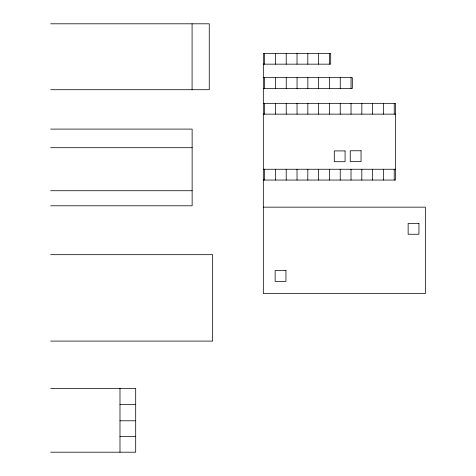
<?xml version="1.0" encoding="UTF-8"?>
<svg xmlns="http://www.w3.org/2000/svg" width="476" height="476" viewBox="0 0 476 476"><rect width="100%" height="100%" fill="white"/><g stroke="black" fill="none" stroke-linecap="round" stroke-linejoin="round"><path stroke-width="0.71" d="M263.335 64.159L330.695 64.159L330.695 53.36L263.335 53.36L263.335 293.561L425.354 293.561L425.354 207.155L263.335 207.155M50.646 23.8L209.261 23.8L209.261 89.714L50.646 89.714M263.365 77.659L352.329 77.659L352.329 88.459L263.365 88.459M263.353 103.346L395.52 103.346L395.52 180.053L263.335 180.053M263.353 114.145L395.52 114.145M50.646 129.097L192.137 129.097L192.137 205.787L50.646 205.787M50.646 147.703L192.137 147.703M263.335 169.254L395.52 169.254M50.646 190.727L192.137 190.727M50.646 254.684L212.665 254.684L212.665 341.096L50.646 341.096M50.646 388.416L135.696 388.416L135.696 452.2L50.646 452.2M119.988 404.6L135.696 404.6M119.988 420.784L135.696 420.784M119.988 436.492L135.696 436.492M394.241 103.346L394.241 114.145M394.223 169.254L394.223 180.053M383.442 103.346L383.442 114.145M383.424 169.254L383.424 180.053M372.643 103.346L372.643 114.145M372.625 169.254L372.625 180.053M361.837 103.346L361.837 114.145M361.82 169.254L361.82 180.053M351.05 77.659L351.05 88.459M351.038 103.346L351.038 114.145M351.02 169.254L351.02 180.053M340.251 77.659L340.251 88.459M340.239 103.346L340.239 114.145M340.221 169.254L340.221 180.053M329.422 53.36L329.422 64.159M329.452 77.659L329.452 88.459M329.434 103.346L329.434 114.145M329.422 169.254L329.422 180.053M318.617 53.36L318.617 64.159M318.646 77.659L318.646 88.459M318.634 103.346L318.634 114.145M318.617 169.254L318.617 180.053M307.817 53.36L307.817 64.159M307.847 77.659L307.847 88.459M307.835 103.346L307.835 114.145M307.817 169.254L307.817 180.053M297.018 53.36L297.018 64.159M297.048 77.659L297.048 88.459M297.036 103.346L297.036 114.145M297.018 169.254L297.018 180.053M286.213 53.36L286.213 64.159M286.243 77.659L286.243 88.459M286.231 103.346L286.231 114.145M286.213 169.254L286.213 180.053M275.414 53.36L275.414 64.159M275.443 77.659L275.443 88.459M275.431 103.346L275.431 114.145M275.414 169.254L275.414 180.053M264.644 77.659L264.644 88.459M264.614 53.36L264.614 64.159M264.632 103.346L264.632 114.145M264.614 169.254L264.614 180.053M192.084 23.8L192.084 89.714M119.988 388.416L119.988 452.2M361.052 150.761L350.253 150.761L350.253 161.56L361.052 161.56L361.052 150.761M345.076 150.916L334.277 150.916L334.277 161.715L345.076 161.715L345.076 150.916M418.945 223.452L408.146 223.452L408.146 234.251L418.945 234.251L418.945 223.452M285.945 270.564L275.14 270.564L275.14 281.364L285.945 281.364L285.945 270.564"/></g></svg>
